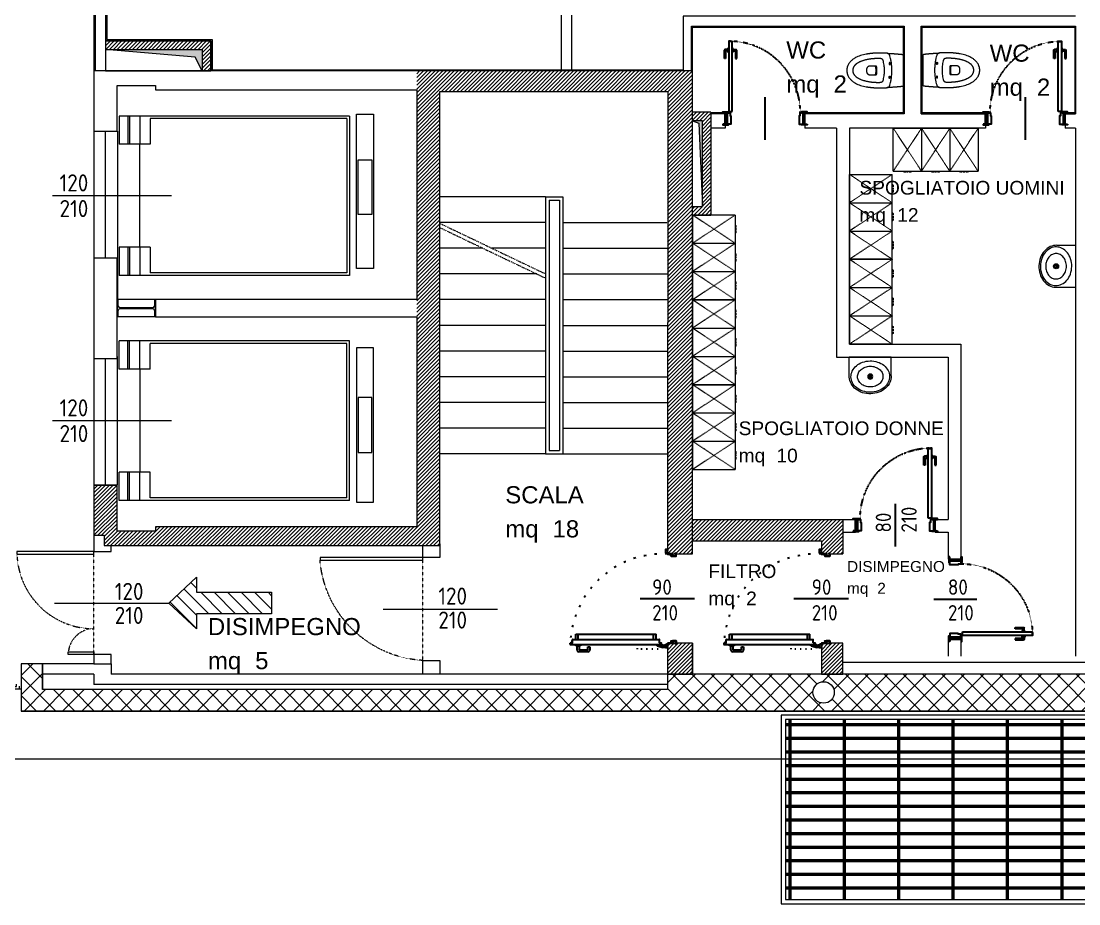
# Model space of a CAD drawing. Header units: millimetres. Extents: x 153 to 11230, y 154 to 10357.
# Drawn here: x 6088 to 7323, y 154 to 1184 of the extents above; entities that cross this region are included whole.
import ezdxf
from ezdxf.enums import TextEntityAlignment as Align

# ---------------------------------------------------------------- set-up
doc = ezdxf.new("R2010")
doc.units = ezdxf.units.MM
for name, pattern in [('ACJISTGL', [3, 2, -1]), ('DASHDOT', [2.35, 1.25, -0.5, 0.1, -0.5]), ('HIDDEN4', [0.125, 0.025, -0.1]), ('VIM2_EA03_BASE$0$HIDDEN4', [0.125, 0.025, -0.1])]:
    doc.linetypes.add(name, pattern=pattern)
doc.layers.get('Defpoints').update_dxf_attribs({"lineweight": 0})
for name, color, linetype, lineweight in [('043_GRIGLIE_AERAZIONE_001-AM_0', 6, 'Continuous', 50), ('420_MURATURE_001-AM_0', 4, 'Continuous', 0), ('430_Tavolati', 3, 'Continuous', 0), ('430_TAVOLATI_001-AM_0', 3, 'Continuous', 0), ('436_INTONACO_001-AM_0', 8, 'Continuous', 0), ('437_Rivestimenti', 13, 'Continuous', 0), ('438_FOROMETRIE_001-AM_0', 7, 'Continuous', 0), ('439_TESTI_SERRAMENTI_001-AM_0', 11, 'Continuous', 0), ('441_SERRAMENTI', 1, 'Continuous', 30), ('441_SERRAMENTI_001-AM_0', 1, 'Continuous', 0), ('442_Sanitari', 6, 'Continuous', 0), ('443_GRIGLIE_AERAZIONE_001-AM_0', 6, 'Continuous', 0), ('445_QUOTE_ALTIMETRICHE_001-AM_0', 2, 'Continuous', 0), ('448_SCALE_001-AM_0', 216, 'Continuous', 0), ('449_ASCENSORI_RAMPE_001-AM_0', 43, 'Continuous', 0), ('471_Poligoni testi', 221, 'Continuous', 0), ('471_TESTI_POLIGONI_001-AM_0', 221, 'Continuous', 0), ('480_CAMPITURE_SIMB_REI_001-AM_0', 30, 'Continuous', 0), ('490_CAMPITURE_001-AM_0', 9, 'Continuous', 0), ('491_OMBREGGIATURE_001-AM_0', 253, 'Continuous', 0), ('AM_0', 7, 'Continuous', 50)]:
    doc.layers.add(name, color=color, linetype=linetype, lineweight=lineweight)
doc.styles.add('AREA', font='arial.ttf')
doc.styles.get("Standard").update_dxf_attribs({"font": 'isocp.shx'})
doc.dimstyles.new('QUOTE 100', dxfattribs={"dimtxt": 20, "dimasz": 10, "dimexe": 20, "dimexo": 50, "dimgap": 10, "dimtad": 0, "dimlfac": 0.01, "dimzin": 1, "dimtxsty": 'Standard', "dimblk": 'ARCHTICK', "dimcen": 10, "dimclrd": 256, "dimclre": 256, "dimclrt": 256, "dimadec": 0, "dimazin": 0, "dimtfac": 1, "dimtofl": 0, "dimtmove": 1, "dimatfit": 3, "dimfxl": 1, "dimtolj": 1, "dimtzin": 0, "dimlwd": -1, "dimlwe": -1, "dimarcsym": 0})
pattern_1 = [(45, (763.3154, 379.208), (-2.245064, 2.245064), [])]

# ---------------------------------------------------------------- blocks, each defined once
blk = doc.blocks.new('_ArchTick')
at = {"layer": 'AM_0', "color": 0, "const_width": 0.15}
blk.add_lwpolyline([(-0.5, -0.5), (0.5, 0.5)], dxfattribs=at)
blk = doc.blocks.new('*D108')
at = {"layer": '445_QUOTE_ALTIMETRICHE_001-AM_0', "transparency": 16777216}
for p, q in [((763.3, 388.6), (763.3, 303.1)), ((10388.3, 388.6), (10388.3, 303.1)), ((763.3, 323.1), (5514.2, 323.1)), ((10388.3, 323.1), (5637.5, 323.1))]:
    blk.add_line(p, q, dxfattribs=at)
at = {"layer": 'Defpoints', "color": 0, "transparency": 16777216}
for p in [(763.3, 438.6), (10388.3, 438.6), (763.3, 323.1)]:
    blk.add_point(p, dxfattribs=at)
at = {"layer": '445_QUOTE_ALTIMETRICHE_001-AM_0', "transparency": 16777216, "xscale": 10, "yscale": 10, "zscale": 10, "rotation": 180}
blk.add_blockref('_ArchTick', (763.3, 323.1), dxfattribs=at)
at = {"layer": '445_QUOTE_ALTIMETRICHE_001-AM_0', "transparency": 16777216, "xscale": 10, "yscale": 10, "zscale": 10}
blk.add_blockref('_ArchTick', (10388.3, 323.1), dxfattribs=at)
at = {"layer": '445_QUOTE_ALTIMETRICHE_001-AM_0', "transparency": 16777216, "insert": (5575.8, 323.1), "char_height": 40, "attachment_point": 5}
blk.add_mtext('\\A1;9625', dxfattribs=at)
blk = doc.blocks.new('120-210')
blk.add_line((60, 46.1), (60, -87.3))
at = {"linetype": 'HIDDEN4'}
blk.add_line((120, 0), (0, 0), dxfattribs=at)
blk.add_lwpolyline([(0, 0), (0, 120), (3, 120), (3, 0)], close=True)
blk.add_arc((-7.4, -7.2), 127.6, 3.2431, 85.3106, dxfattribs=at)
blk = doc.blocks.new('Etichetta_porte-H20')
for p in [(-15, 0), (15, 0)]:
    blk.add_attdef('000', text='', height=20, rotation=90).set_placement(p, align=Align.MIDDLE)
blk = doc.blocks.new('FRECCIA US')
h = blk.add_hatch()
h.set_pattern_fill('ANSI31', color=256, scale=7, angle=180, style=0)
h.set_pattern_definition([(225, (5619.863, 3114.928), (15.71545, -15.71545), [])])
h.paths.add_polyline_path([(0, 0), (60, -65), (25, -65), (25, -240), (-25, -240), (-25, -65), (-60, -65)])
blk.add_lwpolyline([(0, 0), (60, -65), (25, -65), (25, -240), (-25, -240), (-25, -65), (-60, -65)], close=True)
blk = doc.blocks.new('VIM2_EA03_BASE$0$Porta legno dett 80_dinamico')
at = {"color": 0, "linetype": 'ByBlock'}
for p, q in [((3.5, 70.5), (3.5, 75.7)), ((3.5, 75.7), (4.2, 75.7)), ((8.9, 75.7), (8.2, 75.7)), ((8.9, 70.5), (8.9, 75.7)), ((-1, 63.4), (-1, 73.1)), ((0.5, 63.4), (-1, 63.4)), ((3.5, 73.9), (-0.3, 73.9)), ((0.5, 71.6), (0.5, 63.4)), ((3.5, 72.4), (1.2, 72.4)), ((3.5, 70.5), (4.2, 70.5)), ((8.9, 70.5), (8.2, 70.5)), ((8.9, 73.9), (12.7, 73.9)), ((8.9, 72.4), (11.2, 72.4)), ((11.9, 71.6), (11.9, 63.4)), ((11.9, 63.4), (13.4, 63.4)), ((13.4, 63.4), (13.4, 73.1)), ((46.5, -31.5), (46.5, 18.5)), ((0, 0), (2.2, -13)), ((2.2, 0), (0, -13)), ((4.3, 0), (4.3, 0.6)), ((5.1, 0), (5.1, 0.6)), ((93, 0), (90.8, -13)), ((90.8, 0), (93, -13))]:
    blk.add_line(p, q, dxfattribs=at)
for points in [[(8.2, 1.7), (8.2, 83.1), (5.2, 83.1), (5.2, 83.6), (4.2, 83.6), (4.2, 1.2), (5.2, 1.2), (5.2, 1.7)], [(-2.8, 0.1), (-2.8, 1.1), (3.7, 1.1), (3.7, 0.1)], [(0, 0), (2.2, 0), (2.2, -13), (0, -13)], [(95.8, 0.1), (95.8, 1.1), (89.3, 1.1), (89.3, 0.1)], [(93, 0), (90.8, 0), (90.8, -13), (93, -13)], [(-2.8, -13.1), (-2.8, -14.1), (3.7, -14.1), (3.7, -13.1)], [(95.8, -13.1), (95.8, -14.1), (89.3, -14.1), (89.3, -13.1)]]:
    blk.add_lwpolyline(points, close=True, dxfattribs=at)
for points in [[(2.2, 0), (5.7, 0), (5.7, -3.4), (6.5, -3.4), (6.5, -13), (2.2, -13)], [(90.8, 0), (87.3, 0), (87.3, -3.4), (86.5, -3.4), (86.5, -13), (90.8, -13)]]:
    blk.add_lwpolyline(points, dxfattribs=at)
blk.add_circle((4.7, 0.6), 0.4, dxfattribs=at)
at = {"color": 0, "linetype": 'VIM2_EA03_BASE$0$HIDDEN4'}
blk.add_arc((4.7, 0.6), 83, 0, 90, dxfattribs=at)
at = {"color": 0, "linetype": 'ByBlock'}
for centre, start, end in [((-0.3, 73.1), 90, 180), ((1.2, 71.6), 90, 180), ((11.2, 71.6), 360, 90), ((12.7, 73.1), 360, 90)]:
    blk.add_arc(centre, 0.75, start, end, dxfattribs=at)
blk = doc.blocks.new('SUP-LOC')
at = {"style": 'AREA'}
blk.add_text('mq', height=20, dxfattribs=at).set_placement((7.7, -17.4))
for tag, p in [('NAME_LOC', (7.7, 22.3)), ('AREA_AREA', (62.9, -17.4))]:
    blk.add_attdef(tag, p, '', height=20, dxfattribs=at)
blk = doc.blocks.new('VIM2_EA03_BASE$0$porta REI 120 maniglione slash1')
at = {"color": 0}
for p, q in [((28.2, 12.6), (28.2, 113.3)), ((28.5, 113.6), (30, 113.6)), ((30.3, 113.3), (30.3, 111.4)), ((30.6, 111.3), (33.1, 111.3)), ((30.6, 111.1), (30.6, 111.3)), ((31.1, 112.6), (31.4, 112.6)), ((31.1, 111.3), (31.1, 112.6)), ((32.6, 111.3), (31.4, 112.6)), ((31.4, 112.6), (31.4, 111.3)), ((33.1, 111.3), (33.1, 111.1)), ((20.2, 93.1), (20.2, 103.4)), ((22.5, 105.7), (27.1, 105.7)), ((22.5, 102.9), (22.5, 93.6)), ((27.1, 103.4), (23, 103.4)), ((27.1, 101.9), (27.1, 107.3)), ((27.1, 107.3), (28.2, 107.3)), ((27.1, 105.7), (27.1, 104.6)), ((27.1, 104.6), (27.1, 103.4)), ((28.2, 101.9), (27.1, 101.9)), ((28.2, 107.3), (28.2, 104.6)), ((28.2, 104.6), (28.2, 101.9)), ((30.6, 111.1), (34.2, 111.1)), ((34.5, 110.8), (34.5, 9.7)), ((34.5, 107.3), (34.5, 104.6)), ((34.5, 107.3), (40.5, 107.3)), ((34.5, 104.6), (34.5, 101.9)), ((34.5, 104.3), (40.5, 104.3)), ((40.5, 107.3), (40.5, 13.3)), ((26, 90.8), (22.5, 90.8)), ((23, 93.1), (26, 93.1)), ((26, 93.1), (26, 90.8)), ((82.2, 32.1), (82.2, -31.6)), ((28.2, 13.3), (28.2, 7.3)), ((34.5, 16.3), (40.5, 16.3)), ((34.5, 13.3), (40.5, 13.3)), ((24.7, 0), (24.7, 2.5)), ((24.7, 2.5), (28.7, 2.5)), ((26.2, 0), (24.7, 0)), ((25, 2.2), (25, 0.2)), ((28.5, 2.2), (25, 2.2)), ((25, 0.2), (26.2, 0.2)), ((27.2, 12), (25.2, 5)), ((25.2, 5), (25.7, 5.5)), ((25.2, 3.5), (25.2, 5)), ((25.2, 2.5), (25.2, 5)), ((25.6, 4.2), (27.2, 4.2)), ((25.7, 5.5), (27.2, 5.5)), ((26.2, 0), (26.2, 0.2)), ((26.5, 5), (26.5, 3.5)), ((26.5, 4), (26.5, 4.5)), ((28.2, 12), (27.2, 12)), ((27.2, 5.5), (27.7, 5)), ((27.7, 5), (27.7, 7)), ((27.7, 5), (27.7, 2.5)), ((27.7, 2.5), (27.7, 3.6)), ((28.2, 7.5), (28.2, 12)), ((28.5, 7), (30, 7)), ((28.5, 0), (28.5, 2.2)), ((30, 0), (28.5, 0)), ((28.7, 2.5), (28.7, 0.2)), ((28.7, 0.2), (30.2, 0.2)), ((29.5, 0), (29.5, 0.2)), ((30, -5.8), (30, 0)), ((30.2, 0.2), (30.2, -5.7)), ((30.3, 7.3), (30.3, 9.1)), ((30.6, 9.4), (34.2, 9.4)), ((135, 0), (135, 0.2)), ((30, -8.6), (29.5, -8.6)), ((29.5, -8.6), (29.5, -9.2)), ((30, -8.8), (29.5, -8.8)), ((30, -8.9), (29.5, -8.9)), ((30, -9), (29.5, -9)), ((30, -9.2), (29.5, -9.2)), ((30, -8.6), (30.2, -8.6)), ((30, -8.6), (30, -9.7)), ((30, -9.2), (30, -8.6)), ((32.6, -6), (30.2, -6)), ((30.2, -9.7), (30.2, -8.6)), ((30.3, -9.8), (32.7, -9.8)), ((32.7, -10), (30.3, -10)), ((30.4, -5.8), (32.5, -5.8)), ((32.3, -3.9), (30.5, -3.9)), ((32.9, -9.7), (32.9, -5.8)), ((135, -8.6), (134.5, -8.6)), ((134.5, -8.6), (134.5, -9.2)), ((135, -8.8), (134.5, -8.8)), ((135, -8.9), (134.5, -8.9)), ((135, -9), (134.5, -9)), ((135, -9.2), (134.5, -9.2)), ((135, -9.2), (135, -8.6))]:
    blk.add_line(p, q, dxfattribs=at)
at = {"color": 0, "ltscale": 20}
for p, q in [((138.2, 0), (139.4, 0)), ((132.2, -3.9), (134, -3.9)), ((134.2, -5.5), (134.2, -5.5))]:
    blk.add_line(p, q, dxfattribs=at)
at = {"color": 0, "linetype": 'VIM2_EA03_BASE$0$HIDDEN4', "ltscale": 50}
blk.add_lwpolyline([(28.2, 11.1), (23.2, 11.1), (23.2, 35.1), (28.2, 35.1)], dxfattribs=at)
at = {"color": 0, "ltscale": 20}
blk.add_lwpolyline([(135, 0), (135.9, 0), (135.9, 2.2), (139.4, 2.2), (139.4, 0.2), (138.2, 0.2), (138.2, 0), (139.6, 0), (139.6, 2.5), (135.6, 2.5), (135.6, 0.2), (134.2, 0.2), (134.2, -5.7, -0.414214), (134.1, -5.8), (132, -5.8, -0.414214), (131.9, -5.7), (131.9, -4.1), (131.6, -4.1), (131.5, -4.1), (131.5, -9.7, 0.414214), (131.8, -10), (134.2, -10, 0.414214), (134.5, -9.7), (134.5, -8.6), (134.3, -8.6), (134.3, -9.7, -0.414214), (134.2, -9.8), (131.8, -9.8, -0.414214), (131.6, -9.7), (131.6, -5.8, 0.414214), (131.9, -6), (134.2, -6, 0.414214), (134.5, -5.8), (134.5, 0), (135.6, 0)], format="xyb", dxfattribs=at)
at = {"color": 0}
blk.add_lwpolyline([(32.6, -5.7), (32.6, -4.1), (33, -4.1), (33, -9.7)], dxfattribs=at)
for centre, radius, start, end in [((28.5, 113.3), 0.3, 90, 180), ((30, 113.3), 0.3, 0, 90), ((30.6, 111.4), 0.3, 180, 270), ((22.5, 103.4), 2.3, 90, 180), ((23, 102.9), 0.5, 90, 180), ((34.2, 110.8), 0.3, 0, 90), ((22.5, 93.1), 2.3, 180, 270), ((23, 93.6), 0.5, 180, 270), ((28.2, 7), 0.5, 90, 180), ((28.5, 7.3), 0.3, 180, 270), ((30, 7.3), 0.3, 270, 0), ((30.6, 9.1), 0.3, 90, 180), ((34.2, 9.7), 0.3, 270, 0), ((30.2, -5.8), 0.25, 180, 270), ((30.3, -9.7), 0.3, 180, 270), ((30.3, -9.7), 0.15, 180, 270), ((30.5, -4.1), 0.25, 90, 180), ((30.4, -5.7), 0.1, 180, 270), ((32.3, -4.1), 0.25, 0, 90), ((32.5, -5.7), 0.1, 270, 0), ((32.6, -5.8), 0.25, 270, 0), ((32.7, -9.7), 0.3, 270, 0), ((32.7, -9.7), 0.15, 270, 0)]:
    blk.add_arc(centre, radius, start, end, dxfattribs=at)
at = {"color": 0, "linetype": 'VIM2_EA03_BASE$0$HIDDEN4', "ltscale": 100}
blk.add_arc((26.1, 5.4), 108.3, 357.2631, 87.9476, dxfattribs=at)
at = {"color": 0, "ltscale": 20}
for centre, start, end in [((132.2, -4.1), 90, 180), ((134, -4.1), 0, 90)]:
    blk.add_arc(centre, 0.25, start, end, dxfattribs=at)
blk = doc.blocks.new('ARMADIETTI SPOGLIATOI')
at = {"color": 250, "linetype": 'HIDDEN4', "ltscale": 0.5}
for p, q in [((-16.5, 40), (-49.5, -10)), ((-49.5, 40), (-16.5, -10)), ((16.5, 40), (-16.5, -10)), ((-16.5, 40), (16.5, -10)), ((49.5, 40), (16.5, -10)), ((16.5, 40), (49.5, -10))]:
    blk.add_line(p, q, dxfattribs=at)
for p, q in [((-49.5, 40), (-16.5, 40)), ((-49.5, 40), (-49.5, -10)), ((-16.5, 40), (16.5, 40)), ((-16.5, -10), (-16.5, 40)), ((16.5, 40), (49.5, 40)), ((16.5, -10), (16.5, 40)), ((49.5, -10), (49.5, 40)), ((-49.5, -10), (49.5, -10))]:
    blk.add_line(p, q)
at = {"color": 250, "linetype": 'ACJISTGL'}
for points in [[(-38, 40), (-28, 40), (-29, 41), (-37, 41)], [(-5, 40), (5, 40), (4, 41), (-4, 41)], [(28, 40), (38, 40), (37, 41), (29, 41)]]:
    blk.add_lwpolyline(points, close=True, dxfattribs=at)
blk = doc.blocks.new('LAVABO GENERICO')
for p, q in [((-0.000084, 20.845458), (-0.0001, 24.845458)), ((-24.467533, 23.633742), (-24.467438, -0.000099)), ((1.999908, 22.845466), (-2.000092, 22.84545)), ((24.467348, 22.057174), (24.467438, 0.000099)), ((24.467438, 0.000099), (-24.467438, -0.000099))]:
    blk.add_line(p, q)
at = {"linetype": 'Continuous'}
blk.add_lwpolyline([(24.467348, 22.057174, 0.117634), (22.929005, 29.569417, 0.104469), (17.75735, 36.452614, 0.090016), (10.16535, 40.990119, 0.08192), (0.645283, 42.877166, 0.08192), (-8.976508, 41.606825, 0.090016), (-16.844837, 37.567416, 0.104469), (-22.448828, 31.031385, 0.117634), (-24.467533, 23.633742, 0.016107), (-24.467529, 22.569555, 0.016107)], format="xyb", dxfattribs=at)
for points in [[(22.572469, 22.52743, 0.118622), (21.031683, 29.351866, 0.104678), (16.143463, 35.562759, 0.089562), (9.075238, 39.579438, 0.081185), (0.257782, 41.148466, 0.081185), (-8.600379, 39.828473, 0.089562), (-15.778959, 36.012519, 0.104678), (-20.840217, 29.941806, 0.118622), (-22.572653, 23.163486, 0.118622), (-21.031868, 16.339049, 0.104678), (-16.143648, 10.128157, 0.089562), (-9.075423, 6.111477, 0.081185), (-0.257966, 4.54245, 0.081185), (8.600195, 5.862443, 0.089562), (15.778774, 9.678397, 0.104678), (20.840032, 15.74911, 0.118622)], [(14.840813, 22.679542, 0.118283), (13.814021, 27.180444, 0.104607), (10.589457, 31.265477, 0.089718), (5.933063, 33.901726, 0.081436), (0.134886, 34.919079, 0.081436), (-5.684586, 34.031607, 0.089718), (-10.398753, 31.500117, 0.104607), (-13.713838, 27.488194, 0.118283), (-14.840998, 23.011373, 0.118283), (-13.814206, 18.510472, 0.104607), (-10.589641, 14.425439, 0.089718), (-5.933248, 11.78919, 0.081436), (-0.135071, 10.771837, 0.081436), (5.684402, 11.659309, 0.089718), (10.398568, 14.190799, 0.104607), (13.713654, 18.202722, 0.118283)]]:
    blk.add_lwpolyline(points, format="xyb", close=True, dxfattribs=at)
for radius in [3, 2]:
    blk.add_circle((-0.000092, 22.845458), radius)
blk = doc.blocks.new('WC_ALA-SOSPESA')
for points, weights, degree, knots in [([(0, 68), (0, 68), (0, 68), (0, 68), (-2.2, 67.9), (-6.7, 67), (-11.8, 62.6), (-16, 56.7), (-18.7, 48.4), (-19.2, 44.1), (-19.8, 39.9), (-20.3, 35.7), (-20.3, 31.4), (-20.3, 28.5), (-20.2, 25.5), (-20.1, 22.5), (-20.1, 22), (-20.1, 21.4), (-20, 20.8), (-19.9, 19.4), (-19, 18.4), (-17.8, 18), (-17.5, 17.9), (-17.2, 17.8), (-16.9, 17.7), (-11.6, 15.8), (-3.1, 15.3), (0, 15.3), (3.1, 15.3), (11.6, 15.8), (16.9, 17.7), (17.2, 17.8), (17.5, 17.9), (17.8, 18), (19, 18.4), (19.9, 19.4), (20, 20.8), (20.1, 21.4), (20.1, 22), (20.1, 22.5), (20.2, 25.5), (20.3, 28.5), (20.3, 31.4), (20.3, 35.7), (19.8, 39.9), (19.2, 44.1), (18.7, 48.4), (16, 56.7), (11.8, 62.6), (6.7, 67), (2.2, 67.9), (0, 68), (0, 68), (0, 68), (0, 68)], [0.923211917899, 0.923211917899, 0.923211917899, 0.923211917899, 0.923211917899, 0.923211917899, 0.923211917899, 0.923211917899, 0.923211917899, 0.923211917899, 0.947648994068, 0.981148846149, 1.02371147414, 1.00703240501, 0.991745043453, 0.977849389459, 0.975126416576, 0.972456884947, 0.969840794572, 0.88655758338, 0.896610651856, 1, 1, 1, 1, 1, 1, 1, 1, 1, 1, 1, 1, 1, 0.896610651856, 0.88655758338, 0.969840794572, 0.972456884947, 0.975126416576, 0.977849389459, 0.991745043453, 1.00703240501, 1.02371147414, 0.981148846149, 0.947648994068, 0.923211917899, 0.923211917899, 0.923211917899, 0.923211917899, 0.923211917899, 0.923211917899, 0.923211917899, 0.923211917899, 0.923211917899, 0.923211917899], 3, [2306.030606, 2306.030606, 2306.030606, 2306.030606, 2306.249364, 2306.249364, 2306.249364, 2314.350004, 2322.397859, 2330.901274, 2342.329252, 2342.329252, 2342.329252, 2444.395177, 2444.395177, 2444.395177, 2510.03789, 2510.03789, 2510.03789, 2522.901144, 2522.901144, 2522.901144, 2559.942247, 2559.942247, 2559.942247, 2568.762676, 2568.762676, 2568.762676, 2581.798922, 2581.798922, 2581.798922, 2594.835168, 2594.835168, 2594.835168, 2603.655598, 2603.655598, 2603.655598, 2640.696701, 2640.696701, 2640.696701, 2653.559955, 2653.559955, 2653.559955, 2719.202668, 2719.202668, 2719.202668, 2821.268592, 2821.268592, 2821.268592, 2832.696571, 2841.199986, 2849.247841, 2857.348481, 2857.348481, 2857.348481, 2857.567238, 2857.567238, 2857.567238, 2857.567238]), ([(0, 61.1), (-2.4, 61.1), (-5, 60), (-7.2, 57.4), (-11.8, 51.8), (-13.9, 41.9), (-13.9, 31.3), (-13.9, 30.4), (-13.9, 29.4), (-13.8, 28.5), (-13.8, 26.9), (-12.7, 25.6), (-11.1, 25.3), (-7.1, 24.3), (-2.4, 24), (0, 24), (2.4, 24), (7.1, 24.3), (11.1, 25.3), (12.7, 25.6), (13.8, 26.9), (13.8, 28.5), (13.9, 29.4), (13.9, 30.4), (13.9, 31.3), (13.9, 41.9), (11.8, 51.8), (7.2, 57.4), (5, 60), (2.4, 61.1), (0, 61.1)], [1.02146402213, 0.962623174711, 0.921141007612, 0.89701752083, 0.858745488331, 0.904969439385, 1.03568937399, 1.02299622234, 1.01109976434, 1, 0.864616812789, 0.864616812789, 1, 1, 1, 1, 1, 1, 1, 0.864616812789, 0.864616812789, 1, 1.01109976434, 1.02299622234, 1.03568937399, 0.904969439385, 0.858745488331, 0.89701752083, 0.921141007612, 0.962623174711, 1.02146402213], 3, [-419.421737, -419.421737, -419.421737, -419.421737, -293.276579, -293.276579, -293.276579, -64.6627, -64.6627, -64.6627, -42.463862, -42.463862, -42.463862, 2.148896, 2.148896, 2.148896, 11.760351, 11.760351, 11.760351, 21.371807, 21.371807, 21.371807, 65.984565, 65.984565, 65.984565, 88.183403, 88.183403, 88.183403, 316.797282, 316.797282, 316.797282, 442.94244, 442.94244, 442.94244, 442.94244]), ([(0, 44.9), (-0.2, 44.9), (-0.5, 44.9), (-0.7, 44.9), (-0.8, 44.9), (-1, 44.9), (-1.1, 44.9), (-3.3, 44.9), (-4.9, 43.4), (-5, 41.2), (-5.1, 41.1), (-5.1, 40.8), (-5.1, 40.6), (-5.1, 38.5), (-5.1, 36.3), (-5.1, 34.1), (-5.1, 33.6), (-4.7, 33.2), (-4.2, 33.1), (-4.1, 33.1), (-4.1, 33.1), (-4, 33.1), (-2.7, 33), (-1.3, 33), (0, 33), (0, 33), (0, 33), (0, 33), (0, 33), (0, 33), (0, 33), (1.3, 33), (2.7, 33), (4, 33.1), (4.1, 33.1), (4.1, 33.1), (4.2, 33.1), (4.7, 33.2), (5.1, 33.6), (5.1, 34.1), (5.1, 36.3), (5.1, 38.5), (5.1, 40.6), (5.1, 40.8), (5.1, 41.1), (5, 41.2), (4.9, 43.4), (3.3, 44.9), (1.1, 44.9), (1, 44.9), (0.8, 44.9), (0.7, 44.9), (0.5, 44.9), (0.2, 44.9), (0, 44.9)], [0.998622937592, 0.998622937592, 0.998622937592, 0.998622937592, 0.998622937592, 0.998622937592, 0.998622937592, 0.82129183161, 0.82129183161, 0.998622937592, 0.998622937592, 0.998622937592, 0.998622937592, 0.998622937592, 0.998622937592, 0.998622937592, 0.823017726886, 0.823017726886, 0.998622937592, 0.999080874228, 0.999539895031, 1, 0.989677120539, 0.979899978399, 0.97066857358, 0.970679577528, 0.970690582251, 0.97070158775, 0.970690582251, 0.970679577528, 0.97066857358, 0.979899978399, 0.989677120539, 1, 0.999539895031, 0.999080874228, 0.998622937592, 0.823017726886, 0.823017726886, 0.998622937592, 0.998622937592, 0.998622937592, 0.998622937592, 0.998622937592, 0.998622937592, 0.998622937592, 0.82129183161, 0.82129183161, 0.998622937592, 0.998622937592, 0.998622937592, 0.998622937592, 0.998622937592, 0.998622937592, 0.998622937592], 3, [-74.161711, -74.161711, -74.161711, -74.161711, -66.540226, -66.540226, -66.540226, -63.243118, -63.243118, -63.243118, -4.852603, -4.852603, -4.852603, 0.382783, 0.382783, 0.382783, 65.456031, 65.456031, 65.456031, 79.98245, 79.98245, 79.98245, 81.930863, 81.930863, 81.930863, 125.645303, 125.645303, 125.645303, 125.697422, 125.697422, 125.697422, 125.749542, 125.749542, 125.749542, 169.463982, 169.463982, 169.463982, 171.412395, 171.412395, 171.412395, 185.938813, 185.938813, 185.938813, 251.012061, 251.012061, 251.012061, 256.247447, 256.247447, 256.247447, 314.637962, 314.637962, 314.637962, 317.935071, 317.935071, 317.935071, 325.556555, 325.556555, 325.556555, 325.556555]), ([(-5.1, 35.4), (-5.1, 34.9), (-4.7, 34.5), (-4.2, 34.4), (-4.1, 34.4), (-4.1, 34.4), (-4, 34.4), (-2.7, 34.3), (-1.3, 34.2), (0, 34.2), (1.3, 34.2), (2.7, 34.3), (4, 34.4), (4.1, 34.4), (4.1, 34.4), (4.2, 34.4), (4.7, 34.5), (5.1, 34.9), (5.1, 35.4)], [1, 0.824152636501, 0.824152636501, 1, 1.00045856811, 1.00091822189, 1.00137896132, 0.991017196709, 0.981204531436, 0.971940965507, 0.981204531436, 0.991017196709, 1.00137896132, 1.00091822189, 1.00045856811, 1, 0.824152636501, 0.824152636501, 1], 3, [0, 0, 0, 0, 14.526419, 14.526419, 14.526419, 16.474831, 16.474831, 16.474831, 60.293515, 60.293515, 60.293515, 104.112198, 104.112198, 104.112198, 106.060611, 106.060611, 106.060611, 120.58703, 120.58703, 120.58703, 120.58703]), ([(-20, 20.8), (-19.8, 14.7), (-19.3, 8.7), (-18.7, 2.9), (-18.6, 2.4), (-18.2, 2), (-17.7, 2), (-11.8, 2), (-5.9, 2), (0, 2), (5.9, 2), (11.8, 2), (17.7, 2), (18.2, 2), (18.6, 2.4), (18.7, 2.9), (19.3, 8.7), (19.8, 14.7), (20, 20.8)], [0.947377087264, 0.921871766397, 0.901566528895, 0.88646137476, 0.736662617774, 0.736662617774, 0.88646137476, 0.88646137476, 0.88646137476, 0.88646137476, 0.88646137476, 0.88646137476, 0.88646137476, 0.736662617774, 0.736662617774, 0.88646137476, 0.901566528895, 0.921871766397, 0.947377087264], 3, [-320.073383, -320.073383, -320.073383, -320.073383, -191.690695, -191.690695, -191.690695, -177.450537, -177.450537, -177.450537, -0.731569, -0.731569, -0.731569, 175.987398, 175.987398, 175.987398, 190.227556, 190.227556, 190.227556, 318.610244, 318.610244, 318.610244, 318.610244]), ([(-9.2, 18), (-9.2, 17.3), (-8, 17.3), (-6.8, 17.3), (-6.8, 18), (-6.8, 18.7), (-8, 18.7), (-9.2, 18.7), (-9.2, 18)], [1, 0.707106781187, 1, 0.707106781187, 1, 0.707106781187, 1, 0.707106781187, 1], 2, [0, 0, 0, 14.926284, 14.926284, 29.852567, 29.852567, 44.778851, 44.778851, 59.705134, 59.705134, 59.705134]), ([(-6.9, 17.7), (-7.2, 18.2), (-8, 18.2), (-8.8, 18.2), (-9.1, 17.7)], [0.886103411618, 0.784511083164, 1, 0.784511083164, 0.886103411618], 2, [33.797208, 33.797208, 33.797208, 44.778851, 44.778851, 55.760493, 55.760493, 55.760493]), ([(9.2, 18), (9.2, 17.3), (8, 17.3), (6.8, 17.3), (6.8, 18), (6.8, 18.7), (8, 18.7), (9.2, 18.7), (9.2, 18)], [1, 0.707106781187, 1, 0.707106781187, 1, 0.707106781187, 1, 0.707106781187, 1], 2, [0, 0, 0, 14.926284, 14.926284, 29.852567, 29.852567, 44.778851, 44.778851, 59.705134, 59.705134, 59.705134]), ([(6.9, 17.7), (7.2, 18.2), (8, 18.2), (8.8, 18.2), (9.1, 17.7)], [0.886103411618, 0.784511083164, 1, 0.784511083164, 0.886103411618], 2, [33.797208, 33.797208, 33.797208, 44.778851, 44.778851, 55.760493, 55.760493, 55.760493])]:
    blk.add_rational_spline(points, weights, degree=degree, knots=knots)
blk.add_rational_spline([(0, 33), (0, 33), (0, 33)], [1, 0.999989187147, 1], degree=2)

msp = doc.modelspace()

# ---------------------------------------------------------------- hatches: boundary and pattern name
at = {"layer": '043_GRIGLIE_AERAZIONE_001-AM_0'}
h = msp.add_hatch(dxfattribs=at)
h.set_pattern_fill('GRATE', color=256, scale=20, style=0)
h.set_pattern_definition([(0, (763.315, 379.208), (0, 15.875), []), (90, (763.315, 379.21), (-63.5, 4e-15), [])])
h.paths.add_polyline_path([(6980.816, 159.208), (10348.315, 159.208), (10348.315, 369.208), (6980.816, 369.208)])
at = {"layer": '480_CAMPITURE_SIMB_REI_001-AM_0'}
h = msp.add_hatch(dxfattribs=at)
h.set_pattern_fill('ANSI31', color=30)
h.set_pattern_definition(pattern_1)
h.paths.add_polyline_path([(6186.815, 1161.209), (6186.815, 1151.209), (6299.815, 1151.209), (6299.815, 1126.209), (6309.815, 1126.209), (6309.815, 1161.209)])
h = msp.add_hatch(dxfattribs=at)
h.set_pattern_fill('ANSI31', color=30)
h.set_pattern_definition([(45, (6833.8327, 1110.0176), (-2.245064, 2.245064), [])])
h.paths.add_polyline_path([(6872.316, 1126.208), (6871.316, 1126.208), (6550.308, 1126.209), (6550.308, 1104.208), (6550.315, 1104.208), (6550.314, 859.208), (6550.307, 839.208), (6550.314, 594.208), (6245.315, 594.208), (6245.315, 589.208), (6200.315, 589.208), (6200.315, 642.708), (6173.315, 642.708), (6173.315, 584.208), (6185.315, 584.208), (6185.315, 572.208), (6577.315, 572.206), (6577.303, 1102.208), (6843.315, 1102.208), (6843.226, 562.708), (6872.316, 562.708)])
h.paths.add_polyline_path([(7047.758, 458.208), (7031.932, 458.208), (7031.932, 457.708), (7031.407, 457.708), (7031.407, 458.208), (7022.758, 458.208), (7022.758, 422.208), (7047.758, 422.208), (7047.758, 443.208)])
h.paths.add_polyline_path([(7047.759, 602.708), (6872.316, 602.708), (6872.316, 577.708), (7022.759, 577.708), (7022.759, 562.708), (7031.407, 562.708), (7031.407, 563.208), (7031.932, 563.208), (7047.759, 562.708)])
h.paths.add_polyline_path([(6843.203, 422.208), (6872.316, 422.208), (6872.316, 458.208), (6843.203, 458.208)])
h = msp.add_hatch(dxfattribs=at)
h.set_pattern_fill('ANSI31', color=30)
h.set_pattern_definition(pattern_1)
h.paths.add_polyline_path([(6893.815, 1077.967), (6872.316, 1077.967), (6872.316, 1067.967), (6883.815, 1067.967), (6883.816, 967.967), (6872.316, 967.967), (6872.316, 957.967), (6893.815, 957.967)])
at = {"layer": '490_CAMPITURE_001-AM_0'}
h = msp.add_hatch(dxfattribs=at)
h.set_pattern_fill('ANSI37', color=256, scale=5, style=0)
h.set_pattern_definition([(45, (183.315, 9445.208), (-11.22532, 11.22532), []), (135, (183.315, 9445.208), (-11.22532, -11.22532), [])])
h.paths.add_polyline_path([(7832.257, 379.208), (7832.257, 391.208), (7842.036, 391.208), (7842.036, 422.208), (6843.203, 422.208), (6843.203, 404.208), (6113.315, 404.208), (6113.315, 434.208), (6088.315, 434.208), (6088.315, 379.208)])
h.paths.add_polyline_path([(7037.887, 400.813, -1), (7012.887, 400.813, -1)], flags=16)
at = {"layer": '491_OMBREGGIATURE_001-AM_0'}
for points in [[(6299.815, 1126.209), (6291.387, 1142.117), (6186.815, 1151.209), (6299.815, 1151.209)], [(6872.316, 1067.967), (6873.816, 1067.357), (6879.662, 1064.982), (6883.816, 967.967), (6883.815, 1067.967)]]:
    msp.add_hatch(color=256, dxfattribs=at).paths.add_polyline_path(points)

# ---------------------------------------------------------------- linework, layer by layer
at = {"layer": '420_MURATURE_001-AM_0'}
for p, q in [((6872.316, 1103.208), (6872.316, 1126.208)), ((6872.316, 702.208), (6872.316, 1103.208)), ((6173.316, 907.708), (6173.315, 790.708)), ((6200.315, 907.708), (6173.316, 907.708)), ((6200.315, 859.208), (6200.315, 907.708)), ((6200.315, 790.708), (6200.818, 905.466)), ((6200.816, 904.913), (6200.816, 856.708)), ((6245.315, 859.208), (6200.315, 859.208)), ((6200.315, 858.71), (6200.315, 839.71)), ((6201.665, 858.71), (6200.315, 858.71)), ((6201.665, 851.74), (6201.665, 858.71)), ((6243.965, 858.71), (6243.965, 851.74)), ((6245.315, 858.71), (6243.965, 858.71)), ((6245.315, 839.71), (6245.315, 858.71)), ((6201.665, 839.71), (6201.665, 846.68)), ((6241.865, 849.64), (6203.765, 849.64)), ((6203.765, 848.78), (6241.865, 848.78)), ((6243.965, 846.68), (6243.965, 839.71)), ((6200.315, 839.71), (6201.665, 839.71)), ((6245.315, 839.208), (6200.315, 839.208)), ((6243.965, 839.71), (6245.315, 839.71)), ((6173.315, 790.708), (6200.315, 790.708)), ((6173.315, 642.708), (6200.315, 642.708)), ((6088.315, 434.208), (6088.315, 379.208)), ((6113.315, 434.208), (6088.315, 434.208)), ((6113.315, 434.208), (6113.315, 404.208)), ((6843.203, 422.208), (6843.203, 404.208)), ((6843.203, 404.208), (6113.315, 404.208)), ((7927.257, 379.208), (6088.315, 379.208))]:
    msp.add_line(p, q, dxfattribs=at)
for points in [[(6872.316, 562.708), (6872.316, 1126.208), (6173.315, 1126.209), (6173.309, 1055.708), (6200.315, 1055.708), (6200.314, 1109.208), (6245.316, 1109.208), (6245.315, 1104.208), (6550.315, 1104.208), (6550.314, 859.208), (6245.316, 859.208), (6245.316, 839.208), (6550.307, 839.208), (6550.314, 594.208), (6245.315, 594.208), (6245.315, 589.208), (6200.315, 589.208), (6200.315, 642.708), (6173.315, 642.708), (6173.315, 584.208), (6185.315, 584.208), (6185.315, 572.208), (6577.315, 572.206), (6577.303, 1102.208), (6843.315, 1102.208), (6843.226, 562.458)], [(6872.317, 602.708), (7047.759, 602.708), (7047.759, 562.708)], [(6872.317, 577.708), (7022.759, 577.708), (7022.759, 562.708)], [(6843.228, 562.708), (6872.317, 562.708)], [(7022.759, 562.708), (7047.759, 562.708)], [(6843.226, 458.208), (6843.203, 422.208), (6872.316, 422.208), (6872.316, 458.208)], [(6872.316, 458.208), (6843.226, 458.208)], [(6843.226, 458.208), (6843.226, 422.208)], [(6872.316, 458.208), (6872.316, 422.208)], [(7842.036, 422.208), (6843.203, 422.208)], [(6843.203, 422.208), (6872.316, 422.208)]]:
    msp.add_lwpolyline(points, dxfattribs=at)
msp.add_lwpolyline([(7022.758, 422.208), (7047.758, 422.208), (7047.758, 458.208), (7022.758, 458.208)], close=True, dxfattribs=at)
msp.add_circle((7025.387, 400.813), 12.5, dxfattribs=at)
for centre, start, end in [((6203.765, 851.74), 180, 270), ((6203.765, 846.68), 90, 180), ((6241.865, 851.74), 270, 0), ((6241.865, 846.68), 360, 90)]:
    msp.add_arc(centre, 2.1, start, end, dxfattribs=at)
at = {"layer": '430_Tavolati'}
for points in [[(7319.721, 1190.148), (6861.316, 1190.148), (6861.316, 1126.208)], [(6871.316, 1178.149), (6871.316, 1126.208)], [(7139.481, 1178.148), (7139.481, 1076.148)], [(7319.721, 1178.148), (7319.721, 1076.148)], [(7319.721, 1178.148), (7319.721, 1076.148)], [(7319.721, 1059.148), (7319.721, 443.208)], [(7319.721, 1059.148), (7319.721, 443.208)], [(7047.759, 602.708), (7062.76, 602.708)], [(7062.76, 602.608), (7062.76, 587.708)], [(7155.76, 602.708), (7170.76, 602.708)], [(7155.76, 602.608), (7155.76, 587.708)], [(7047.759, 587.708), (7062.76, 587.708)], [(7155.76, 587.708), (7170.76, 587.708)], [(7170.759, 587.708), (7170.759, 556.226)], [(7170.759, 463.226), (7170.759, 443.208)]]:
    msp.add_lwpolyline(points, dxfattribs=at)
at = {"layer": '430_Tavolati', "elevation": 0}
for points in [[(7119.481, 1076.148), (7119.481, 1178.148)], [(7040.607, 1059.148), (7040.607, 792.263), (7170.759, 792.263), (7170.759, 602.708)], [(7055.607, 1059.148), (7055.607, 807.263), (7185.759, 807.263), (7185.759, 556.226)], [(7185.759, 556.226), (7170.759, 556.226)], [(7185.759, 463.226), (7170.759, 463.226)], [(7185.759, 463.226), (7185.759, 443.208)]]:
    msp.add_lwpolyline(points, dxfattribs=at)
at = {"layer": '430_TAVOLATI_001-AM_0'}
for p, q in [((6174.815, 1739.208), (6174.815, 1126.209)), ((6186.815, 1739.208), (6186.815, 1126.209)), ((6719.175, 1126.208), (6719.175, 1465.467)), ((6731.175, 1465.467), (6731.175, 1126.208)), ((6186.815, 1161.209), (6309.815, 1161.209)), ((6309.815, 1161.209), (6309.815, 1126.209)), ((6309.815, 1161.209), (6309.815, 1126.209)), ((6309.815, 1161.209), (6309.815, 1126.209)), ((6291.387, 1142.117), (6186.815, 1151.209)), ((6186.815, 1151.209), (6299.815, 1151.209)), ((6299.815, 1151.209), (6299.815, 1126.209)), ((6299.815, 1126.209), (6291.387, 1142.117)), ((6893.815, 1077.967), (6872.316, 1077.967)), ((6883.816, 1067.967), (6872.316, 1067.967)), ((6883.816, 967.967), (6883.815, 1067.967)), ((6872.316, 967.967), (6883.816, 967.967)), ((6872.316, 957.967), (6893.815, 957.967)), ((6173.316, 434.208), (6193.316, 434.209)), ((6193.316, 434.209), (6193.316, 422.208)), ((6173.316, 422.208), (6173.316, 410.208))]:
    msp.add_line(p, q, dxfattribs=at)
at = {"layer": '430_TAVOLATI_001-AM_0', "linetype": 'Continuous'}
for p, q in [((6173.316, 434.208), (6113.315, 434.208)), ((6173.316, 422.208), (6113.315, 422.208)), ((6577.316, 422.208), (6193.316, 422.208)), ((6843.205, 422.208), (6577.316, 422.208)), ((6843.203, 410.208), (6173.316, 410.208))]:
    msp.add_line(p, q, dxfattribs=at)
at = {"layer": '430_TAVOLATI_001-AM_0'}
for points in [[(6871.316, 1178.149), (7119.481, 1178.148)], [(7139.481, 1178.148), (7319.721, 1178.148)], [(6893.815, 1077.967), (6893.815, 957.967)], [(6910.483, 1076.148), (6893.815, 1076.148)], [(6910.483, 1076.148), (6910.483, 1059.148)], [(7139.481, 1076.148), (7214.554, 1076.148)], [(7307.554, 1076.148), (7319.721, 1076.148)], [(7307.554, 1076.148), (7319.721, 1076.148)], [(6910.483, 1059.148), (6893.815, 1059.148)], [(7319.721, 1059.148), (7307.558, 1059.148)], [(7319.721, 1059.148), (7307.558, 1059.148)]]:
    msp.add_lwpolyline(points, dxfattribs=at)
at = {"layer": '430_TAVOLATI_001-AM_0', "elevation": 0}
for points in [[(7119.481, 1076.148), (7003.483, 1076.148)], [(7003.483, 1076.148), (7003.483, 1059.148)], [(7214.554, 1076.148), (7214.554, 1059.148)], [(7307.558, 1076.148), (7307.558, 1059.148)], [(7307.558, 1076.148), (7307.558, 1059.148)], [(7040.607, 1059.148), (7003.483, 1059.148)], [(7214.554, 1059.148), (7055.607, 1059.148)]]:
    msp.add_lwpolyline(points, dxfattribs=at)
at = {"layer": '430_TAVOLATI_001-AM_0', "linetype": 'Continuous'}
msp.add_lwpolyline([(7047.758, 436.208), (7842.036, 436.208), (7842.036, 422.208), (7047.758, 422.208)], close=True, dxfattribs=at)
at = {"layer": '436_INTONACO_001-AM_0'}
for p, q in [((6173.315, 1739.208), (6173.315, 1126.209)), ((6188.315, 1388.967), (6188.315, 1162.709)), ((6188.315, 1162.709), (6311.315, 1162.709)), ((6311.315, 1162.709), (6311.315, 1127.481)), ((6311.315, 1127.481), (6861.316, 1127.48))]:
    msp.add_line(p, q, dxfattribs=at)
at = {"layer": '437_Rivestimenti', "elevation": 0}
for points in [[(6871.316, 1126.208), (6871.316, 1178.148), (7119.481, 1178.148), (7119.481, 1076.148), (7003.483, 1076.148)], [(6872.316, 1126.208), (6872.316, 1177.148), (7118.481, 1177.148), (7118.481, 1077.148), (7003.483, 1077.148)]]:
    msp.add_lwpolyline(points, dxfattribs=at)
at = {"layer": '437_Rivestimenti'}
for points in [[(7214.554, 1076.148), (7139.481, 1076.148), (7139.481, 1178.148), (7319.721, 1178.148), (7319.721, 1076.148), (7307.558, 1076.148)], [(7214.554, 1077.148), (7140.481, 1077.148), (7140.481, 1177.148), (7318.721, 1177.148), (7318.721, 1077.148), (7307.558, 1077.148)], [(6910.483, 1077.148), (6893.815, 1077.148)]]:
    msp.add_lwpolyline(points, dxfattribs=at)
at = {"layer": '438_FOROMETRIE_001-AM_0'}
for p, q in [((6872.316, 1067.967), (6879.662, 1064.982)), ((6879.662, 1064.982), (6883.816, 967.967))]:
    msp.add_line(p, q, dxfattribs=at)
at = {"layer": '441_SERRAMENTI_001-AM_0'}
for p, q in [((6264.036, 980.458), (6124.942, 980.458)), ((6264.036, 717.958), (6124.942, 717.958)), ((6127.215, 505.208), (6260.656, 505.208))]:
    msp.add_line(p, q, dxfattribs=at)
at = {"layer": '441_SERRAMENTI_001-AM_0', "linetype": 'HIDDEN4'}
msp.add_line((6173.316, 445.208), (6173.316, 565.208), dxfattribs=at)
at = {"layer": '441_SERRAMENTI_001-AM_0'}
for points in [[(6173.315, 584.208), (6173.316, 565.208), (6193.315, 565.208), (6193.315, 572.208)], [(6577.316, 574.208), (6577.316, 558.208), (6557.316, 558.208), (6557.316, 572.207)], [(6577.316, 574.208), (6577.316, 558.208), (6557.316, 558.208), (6557.316, 572.207)], [(6193.316, 434.209), (6193.316, 445.208), (6173.316, 445.208), (6173.316, 434.208)], [(6557.316, 422.208), (6557.316, 438.208), (6577.316, 438.208), (6577.316, 422.208)], [(6557.316, 422.208), (6557.316, 438.208), (6577.316, 438.208), (6577.316, 422.208)], [(6085.883, 408.008), (6085.883, 405.008), (6088.433, 405.008), (6088.433, 404.708), (6077.733, 404.708), (6077.733, 407.708), (6082.733, 407.708), (6082.733, 410.708)]]:
    msp.add_lwpolyline(points, dxfattribs=at)
for points in [[(6173.316, 565.208), (6083.316, 565.205), (6083.317, 562.205), (6173.316, 562.208)], [(6173.316, 445.208), (6143.316, 445.141), (6143.317, 448.141), (6173.316, 448.208)]]:
    msp.add_lwpolyline(points, close=True, dxfattribs=at)
at = {"layer": '441_SERRAMENTI_001-AM_0', "linetype": 'HIDDEN4'}
for centre, radius, start, end in [((6173.316, 565.208), 90, 180, 270.065049), ((6173.316, 445.208), 30, 89.804951, 180.126733)]:
    msp.add_arc(centre, radius, start, end, dxfattribs=at)
at = {"layer": '443_GRIGLIE_AERAZIONE_001-AM_0'}
for points in [[(6975.816, 154.208), (10353.315, 154.208), (10353.315, 374.208), (6975.816, 374.208)], [(6980.816, 159.208), (10348.315, 159.208), (10348.315, 369.208), (6980.816, 369.208)]]:
    msp.add_lwpolyline(points, close=True, dxfattribs=at)
at = {"layer": '448_SCALE_001-AM_0', "linetype": 'Continuous'}
for p, q in [((6700.816, 979.208), (6577.316, 979.208)), ((6700.816, 979.208), (6700.816, 679.208)), ((6700.816, 979.208), (6720.816, 979.208)), ((6720.816, 979.208), (6720.816, 679.208)), ((6704.816, 975.208), (6704.816, 683.208)), ((6704.816, 975.208), (6716.816, 975.208)), ((6716.816, 975.208), (6716.816, 683.208)), ((6700.816, 949.208), (6577.316, 949.208)), ((6720.816, 949.208), (6842.166, 949.208)), ((6627.559, 919.208), (6577.316, 919.208)), ((6700.816, 919.208), (6638.024, 919.208)), ((6720.816, 919.208), (6843.266, 919.208)), ((6690.351, 889.208), (6577.316, 889.208)), ((6720.816, 889.208), (6843.258, 889.208)), ((6700.816, 859.208), (6577.316, 859.208)), ((6720.816, 859.208), (6843.25, 859.208)), ((6700.816, 829.208), (6577.316, 829.208)), ((6720.816, 829.208), (6843.243, 829.208)), ((6700.816, 799.208), (6577.316, 799.208)), ((6720.816, 799.208), (6843.235, 799.208)), ((6700.816, 769.208), (6577.316, 769.208)), ((6720.816, 769.208), (6843.227, 769.208)), ((6700.816, 739.208), (6577.316, 739.208)), ((6720.816, 739.208), (6843.219, 739.208)), ((6700.816, 709.208), (6577.316, 709.208)), ((6720.816, 709.208), (6843.211, 709.208)), ((6704.816, 683.208), (6716.816, 683.208)), ((6700.816, 679.208), (6577.316, 679.208)), ((6700.816, 679.208), (6844.316, 679.208))]:
    msp.add_line(p, q, dxfattribs=at)
at = {"layer": '448_SCALE_001-AM_0', "linetype": 'DASHDOT'}
for p, q in [((6577.316, 948.212), (6700.816, 889.208)), ((6577.316, 943.212), (6700.816, 884.208))]:
    msp.add_line(p, q, dxfattribs=at)
at = {"layer": '449_ASCENSORI_RAMPE_001-AM_0'}
for p, q in [((6186.815, 1126.209), (6309.815, 1126.209)), ((6173.312, 1084.888), (6173.315, 642.708)), ((6186.564, 1055.708), (6186.564, 907.708)), ((6186.565, 790.708), (6186.565, 642.708))]:
    msp.add_line(p, q, dxfattribs=at)
at = {"layer": '449_ASCENSORI_RAMPE_001-AM_0', "linetype": 'Continuous'}
msp.add_line((6200.823, 1055.708), (6200.818, 905.466), dxfattribs=at)
for points in [[(6499.817, 1075.467), (6499.812, 895.467), (6479.81, 895.466), (6479.816, 1075.467)], [(6497.821, 1022.46), (6497.815, 958.462), (6481.817, 958.464), (6481.814, 1022.461)], [(6499.817, 622.962), (6499.813, 802.961), (6479.812, 802.96), (6479.816, 622.961)], [(6497.811, 680.956), (6497.817, 744.954), (6481.81, 744.955), (6481.813, 680.958)]]:
    msp.add_lwpolyline(points, close=True, dxfattribs=at)
for points in [[(6202.817, 1073.464), (6202.815, 1040.461)], [(6471.819, 1073.466), (6202.817, 1073.464)], [(6212.814, 1073.459), (6212.82, 1040.467)], [(6214.821, 1073.461), (6214.818, 1040.458)], [(6226.812, 1073.466), (6226.82, 1040.465)], [(6238.817, 1070.467), (6238.813, 1040.46)], [(6468.815, 1070.458), (6238.817, 1070.467)], [(6468.815, 1070.458), (6468.82, 890.459)], [(6471.819, 1073.466), (6471.817, 887.464)], [(6238.813, 1040.46), (6202.815, 1040.461)], [(6226.813, 920.467), (6226.82, 1040.465)], [(6200.819, 920.465), (6200.818, 905.466)], [(6202.818, 920.465), (6202.815, 887.462)], [(6238.816, 920.464), (6202.818, 920.465)], [(6212.814, 920.46), (6212.812, 887.457)], [(6214.821, 920.462), (6214.819, 887.459)], [(6226.813, 920.467), (6226.82, 887.466)], [(6238.816, 920.464), (6238.811, 890.466)], [(6468.82, 890.459), (6238.811, 890.466)], [(6471.817, 887.464), (6202.815, 887.462)], [(6202.815, 777.961), (6202.819, 810.954)], [(6471.81, 810.954), (6202.819, 810.954)], [(6212.811, 777.956), (6212.814, 810.959)], [(6214.818, 777.958), (6214.811, 810.959)], [(6226.811, 777.953), (6226.814, 810.956)], [(6238.813, 777.96), (6238.818, 807.957)], [(6468.815, 807.958), (6238.818, 807.957)], [(6468.81, 627.957), (6468.815, 807.958)], [(6471.818, 624.954), (6471.81, 810.954)], [(6200.81, 642.955), (6200.81, 792.958)], [(6238.813, 777.96), (6202.815, 777.961)], [(6226.811, 777.953), (6226.814, 657.957)], [(6202.817, 624.952), (6202.819, 657.955)], [(6238.817, 657.954), (6202.819, 657.955)], [(6212.812, 624.957), (6212.814, 657.96)], [(6214.819, 624.959), (6214.811, 657.96)], [(6226.812, 624.954), (6226.814, 657.957)], [(6238.813, 627.957), (6238.817, 657.954)], [(6471.818, 624.954), (6202.817, 624.952)], [(6468.81, 627.957), (6238.813, 627.957)]]:
    msp.add_lwpolyline(points, dxfattribs=at)
at = {"layer": '480_CAMPITURE_SIMB_REI_001-AM_0'}
msp.add_lwpolyline([(6186.815, 1161.209), (6186.815, 1151.209), (6299.815, 1151.209), (6299.815, 1126.209), (6309.815, 1126.209), (6309.815, 1161.209)], close=True, dxfattribs=at)
at = {"layer": '490_CAMPITURE_001-AM_0'}
for p, q in [((6173.309, 1055.708), (6173.309, 907.708)), ((6173.315, 790.708), (6173.315, 642.708))]:
    msp.add_line(p, q, dxfattribs=at)
for points in [[(6200.315, 907.708), (6173.316, 907.708), (6173.315, 790.708), (6200.315, 790.708), (6200.528, 839.208), (6200.315, 839.208), (6200.315, 858.71), (6200.315, 859.208)], [(6088.315, 434.208), (6088.315, 379.208), (7832.257, 379.208), (7832.257, 391.208), (7842.036, 391.208), (7842.036, 422.208), (6843.203, 422.208), (6843.203, 404.208), (6113.315, 404.208), (6113.315, 434.208)], [(7842.036, 422.208), (6843.203, 422.208), (6843.203, 404.208), (6113.315, 404.208), (6113.315, 434.208), (6088.315, 434.208), (6088.315, 379.208), (7832.257, 379.208), (7832.257, 391.208), (7842.036, 391.208)]]:
    msp.add_lwpolyline(points, close=True, dxfattribs=at)
msp.add_lwpolyline([(7012.887, 400.813, -1), (7037.887, 400.813, -1)], format="xyb", close=True, dxfattribs=at)

# ---------------------------------------------------------------- block references
at = {"layer": '439_TESTI_SERRAMENTI_001-AM_0'}
ref = msp.add_blockref('Etichetta_porte-H20', (6149.931, 980.458), dxfattribs=dict(at, rotation=270))
ref.add_attrib('000', '120', dxfattribs={"layer": '0', "height": 20}).set_placement((6149.931, 995.458), align=Align.MIDDLE)
ref.add_attrib('000', '210', dxfattribs={"layer": '0', "height": 20}).set_placement((6149.931, 965.458), align=Align.MIDDLE)
ref = msp.add_blockref('Etichetta_porte-H20', (6149.931, 717.958), dxfattribs=dict(at, rotation=270))
ref.add_attrib('000', '120', dxfattribs={"layer": '0', "height": 20}).set_placement((6149.931, 732.958), align=Align.MIDDLE)
ref.add_attrib('000', '210', dxfattribs={"layer": '0', "height": 20}).set_placement((6149.931, 702.958), align=Align.MIDDLE)
at = {"layer": '441_SERRAMENTI'}
msp.add_blockref('VIM2_EA03_BASE$0$Porta legno dett 80_dinamico', (6910.483, 1077.148, 0), dxfattribs=at)
at = {"layer": '441_SERRAMENTI', "xscale": -1}
for p in [(7307.554, 1077.148, 0), (7155.76, 602.608)]:
    msp.add_blockref('VIM2_EA03_BASE$0$Porta legno dett 80_dinamico', p, dxfattribs=at)
at = {"layer": '441_SERRAMENTI', "rotation": 90.00000000000001}
for p in [(6843.226, 428.208), (7022.758, 428.208)]:
    msp.add_blockref('VIM2_EA03_BASE$0$porta REI 120 maniglione slash1', p, dxfattribs=at)
at = {"layer": '441_SERRAMENTI', "xscale": -1, "rotation": 270}
msp.add_blockref('VIM2_EA03_BASE$0$Porta legno dett 80_dinamico', (7185.759, 463.226, 0), dxfattribs=at)
at = {"layer": '441_SERRAMENTI_001-AM_0', "linetype": 'Continuous', "xscale": -1, "rotation": 89.99999994601383}
msp.add_blockref('120-210', (6557.316, 558.208), dxfattribs=at)
msp.add_blockref('120-210', (6557.316, 558.208), dxfattribs=at)
at = {"layer": '442_Sanitari', "xscale": -1}
for name, p, rotation in [('WC_ALA-SOSPESA', (7120.481, 1126.638), 90), ('WC_ALA-SOSPESA', (7139.729, 1126.966, 0), 270), ('LAVABO GENERICO', (7079.906, 792.263, 0), 180)]:
    msp.add_blockref(name, p, dxfattribs=dict(at, rotation=rotation))
at = {"layer": '442_Sanitari', "linetype": 'Continuous', "lineweight": 18, "xscale": -1}
for p, rotation in [((7156.331, 1049.148, 0), 180), ((7065.607, 955.763, 0), 270), ((7065.607, 856.763, 0), 270)]:
    msp.add_blockref('ARMADIETTI SPOGLIATOI', p, dxfattribs=dict(at, rotation=rotation))
at = {"layer": '442_Sanitari', "linetype": 'Continuous', "lineweight": 18, "rotation": 270}
for p in [(6882.316, 908.467), (6882.316, 809.467), (6882.316, 710.467)]:
    msp.add_blockref('ARMADIETTI SPOGLIATOI', p, dxfattribs=at)
at = {"layer": '442_Sanitari', "rotation": 90.00000000000001}
msp.add_blockref('LAVABO GENERICO', (7319.721, 898.147), dxfattribs=at)
at = {"layer": '471_Poligoni testi'}
for p in [(6974.156, 1118.239, 0), (7211.623, 1114.584, 0)]:
    msp.add_blockref('SUP-LOC', p, dxfattribs=at).add_auto_attribs({'NAME_LOC': 'WC', 'AREA_AREA': '2'})
at = {"layer": '471_TESTI_POLIGONI_001-AM_0'}
for p, xscale, yscale, zscale, values in [((7061.103, 963.959), 0.8, 0.8, 0.8, {'NAME_LOC': 'SPOGLIATOIO UOMINI ', 'AREA_AREA': '12'}), ((6920.019, 683.266), 0.8, 0.8, 0.8, {'NAME_LOC': 'SPOGLIATOIO DONNE ', 'AREA_AREA': '10'}), ((6884.613, 516.506), 0.8, 0.8, 0.8, {'NAME_LOC': 'FILTRO ', 'AREA_AREA': '2'}), ((7047.88, 527.154), 0.6400000000000001, 0.6400000000000001, 0.6400000000000001, {'NAME_LOC': 'DISIMPEGNO ', 'AREA_AREA': '2'})]:
    msp.add_blockref('SUP-LOC', p, dxfattribs=dict(at, xscale=xscale, yscale=yscale, zscale=zscale)).add_auto_attribs(values)
for p, values in [((6645.974, 599.192), {'NAME_LOC': 'SCALA', 'AREA_AREA': '18'}), ((6298.712, 445.417), {'NAME_LOC': 'DISIMPEGNO', 'AREA_AREA': '5'})]:
    msp.add_blockref('SUP-LOC', p, dxfattribs=at).add_auto_attribs(values)
at = {"layer": '480_CAMPITURE_SIMB_REI_001-AM_0', "xscale": 0.5, "yscale": 0.5, "zscale": 0.5, "rotation": 90}
msp.add_blockref('FRECCIA US', (6260.656, 505.208), dxfattribs=at)

# ---------------------------------------------------------------- texts
at = {"layer": '439_TESTI_SERRAMENTI_001-AM_0'}
for p in [(6214.392, 518.707), (6592.244, 513.3), (6592.244, 513.3)]:
    msp.add_text('120', height=20, dxfattribs=at).set_placement(p, align=Align.MIDDLE)
for p in [(6214.392, 490.722), (6592.244, 485.315), (6592.244, 485.315)]:
    msp.add_text('210', height=20, dxfattribs=at).set_placement(p, align=Align.MIDDLE_CENTER)
at = {"layer": '439_TESTI_SERRAMENTI_001-AM_0', "insert": (7110.186, 587.429, 0), "char_height": 18, "width": 71.16021, "attachment_point": 4, "rotation": 90}
msp.add_mtext('80\\P210', dxfattribs=at)
at = {"layer": '439_TESTI_SERRAMENTI_001-AM_0', "char_height": 18, "width": 71.16021, "attachment_point": 4}
for s, insert in [('90\\P210', (6825.204, 508.8, 0)), ('90\\P210', (7011.555, 508.8, 0)), ('80\\P210', (7170.58, 508.8, 0))]:
    msp.add_mtext(s, dxfattribs=dict(at, insert=insert))

# ---------------------------------------------------------------- dimensions: what is measured, and where the dimension line sits
at = {"layer": '445_QUOTE_ALTIMETRICHE_001-AM_0'}
dim = msp.add_linear_dim(base=(763.315, 323.105), p1=(10388.315, 438.555), p2=(763.315, 438.555), text='9625', dimstyle='QUOTE 100', override={"dimtxt": 40, "dimlunit": 2, "dimarcsym": 1}, dxfattribs=at)
dim.commit()
dim.dimension.update_dxf_attribs({"geometry": '*D108', "text_midpoint": (5575.815, 323.105)})

doc.saveas('drawing.dxf')
